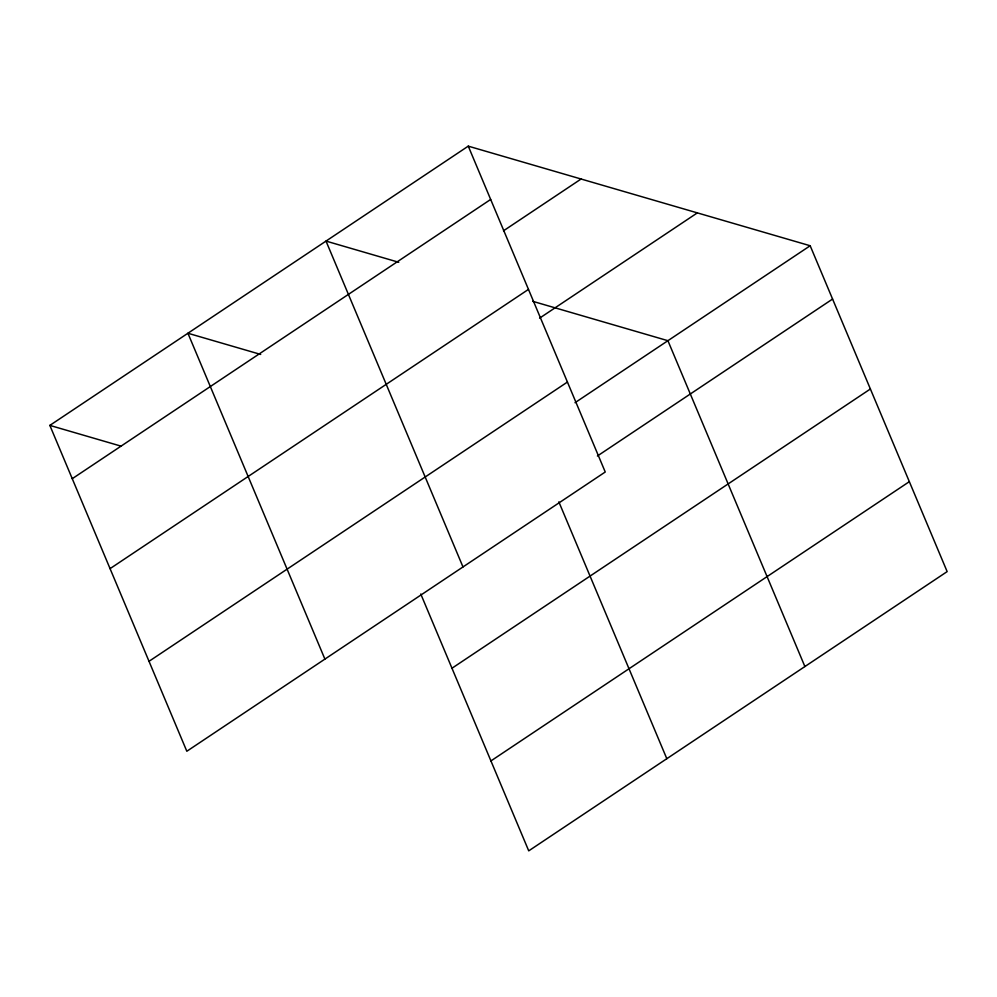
<?xml version="1.0" encoding="UTF-8"?>
<svg xmlns="http://www.w3.org/2000/svg" width="997" height="997" viewBox="0 0 997 997"><rect width="100%" height="100%" fill="white"/><g stroke="black" fill="none" stroke-linecap="round" stroke-linejoin="round"><path stroke-width="1.5" d="M468.266 146.148L605.241 472.005L186.825 751.252L49.85 425.395L468.266 146.148L810.175 245.748L947.15 571.605L528.734 850.852L420.771 594M72.258 478.697L490.661 199.45M503.497 230.805L581.089 179.011M110.069 568.639L528.472 289.392M539.601 318.155L697.339 212.884M149.014 661.31L567.43 382.05M575.007 402.701L810.175 245.748M597.402 456.003L832.582 299.05M451.977 668.239L870.393 388.992M490.935 760.91L909.339 481.663M398.75 262.286L326.007 241.087L462.982 566.944M532.722 301.318L667.915 340.7L804.891 666.544M260.678 354.433L187.922 333.247L324.897 659.092M49.85 425.395L121.111 446.158M558.843 501.852L666.819 758.705"/></g></svg>
